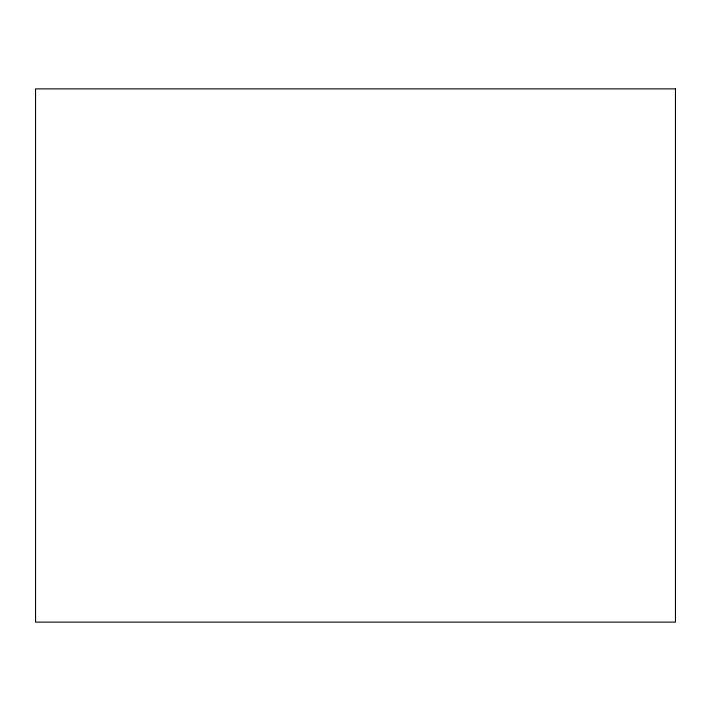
<?xml version="1.0" encoding="UTF-8"?>
<svg xmlns="http://www.w3.org/2000/svg" width="711" height="711" viewBox="0 0 711 711"><rect width="100%" height="100%" fill="white"/><g stroke="black" fill="none" stroke-linecap="round" stroke-linejoin="round"><path stroke-width="1.07" d="M675.45 88.875L35.55 88.875L35.55 622.125L675.45 622.125L675.45 88.875"/></g></svg>
